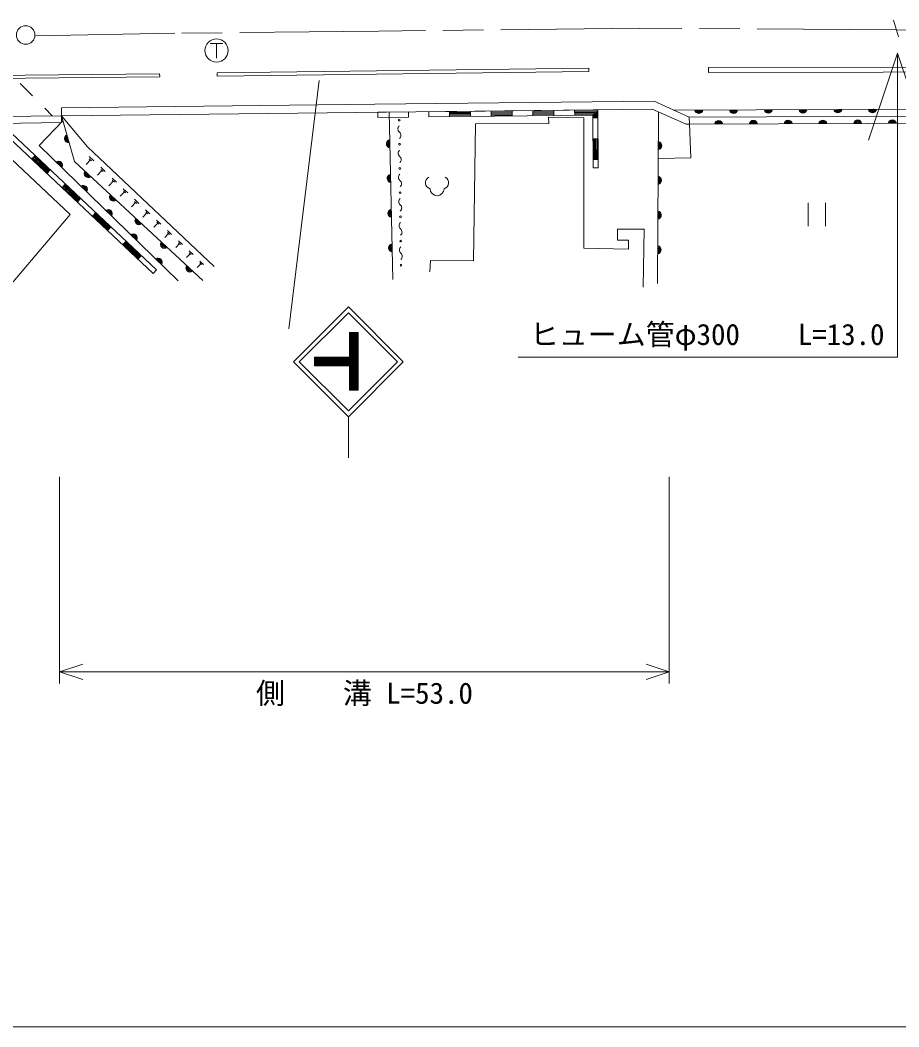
# Model space of a CAD drawing. Units: millimetres, scale not verified. Extents: x 40000 to 680000, y 20000 to 380000.
# Drawn here: x 277715 to 353596, y 205000 to 291906 of the extents above; entities that cross this region are included whole.
import ezdxf
from ezdxf.enums import TextEntityAlignment as Align

# ---------------------------------------------------------------- set-up
doc = ezdxf.new("R2010")
doc.units = ezdxf.units.MM
doc.header["$LTSCALE"] = 1000
doc.linetypes.add('CHAIN', pattern=[18.5, 12, -1.5, 3.5, -1.5])
for name, color, linetype, lineweight in [('M-BGD', 7, 'Continuous', 13), ('M-BGD-EXST', 7, 'Continuous', 13), ('M-BMK', 2, 'CHAIN', 13), ('M-BMK-SRVR', 3, 'Continuous', 13), ('M-STR-HTXT', 7, 'Continuous', 13), ('M-STR-STR1', 1, 'Continuous', 13), ('M-STR-STRC', 7, 'Continuous', 13), ('M-TTL-BAND', 7, 'Continuous', 13)]:
    doc.layers.add(name, color=color, linetype=linetype, lineweight=lineweight)
doc.styles.add('ＭＳ ゴシック', font='')
doc.styles.get('ＭＳ ゴシック').set_extended_font_data('MS Gothic')

msp = doc.modelspace()

# ---------------------------------------------------------------- linework, layer by layer
at = {"layer": 'M-BGD'}
for p, q in [((353119, 291906), (353561, 290473)), ((334173, 284128), (359471, 284250)), ((308595, 283947), (311239, 283976)), ((308595, 283947), (308600, 283497)), ((308600, 283497), (311244, 283526)), ((309581, 283958), (309889, 269515)), ((311239, 283976), (311244, 283526)), ((312997, 283995), (327606, 284155)), ((312997, 283995), (313002, 283545)), ((313002, 283545), (327159, 283700)), ((314797, 284015), (314802, 283565)), ((314798, 283925), (316598, 283945)), ((314799, 283835), (316599, 283855)), ((314800, 283745), (316600, 283765)), ((314801, 283655), (316601, 283675)), ((316602, 283585), (316597, 284035)), ((318397, 284055), (318401, 283605)), ((318397, 283965), (320197, 283984)), ((318398, 283875), (320198, 283894)), ((318399, 283785), (320199, 283804)), ((318400, 283695), (320200, 283714)), ((320201, 283624), (320196, 284074)), ((321996, 284094), (322001, 283644)), ((321997, 284004), (323797, 284024)), ((321998, 283914), (323798, 283934)), ((321999, 283824), (323799, 283844)), ((322000, 283734), (323800, 283754)), ((323801, 283664), (323796, 284114)), ((325596, 284133), (325601, 283683)), ((325597, 284043), (327516, 284064)), ((327427, 283973), (325598, 283953)), ((325599, 283863), (327337, 283882)), ((327248, 283791), (325600, 283773)), ((327159, 283700), (327189, 279157)), ((327610, 283461), (327160, 283458)), ((327248, 283791), (327250, 283459)), ((327340, 283460), (327337, 283882)), ((327427, 283973), (327430, 283460)), ((327520, 283461), (327516, 284064)), ((327606, 284155), (327639, 279160)), ((332746, 269184), (332843, 283967)), ((358156, 283629), (335491, 283524)), ((335491, 283524), (335514, 282930)), ((289192, 270037), (275805, 282623)), ((289500, 270365), (275983, 283074)), ((335514, 282930), (335631, 280017)), ((327622, 281661), (327172, 281658)), ((327262, 281659), (327275, 279859)), ((327352, 281660), (327365, 279860)), ((327442, 281660), (327455, 279860)), ((327532, 281661), (327545, 279861)), ((279009, 280229), (278701, 279901)), ((280074, 278734), (278762, 279967)), ((280135, 278799), (278824, 280032)), ((280197, 278865), (278886, 280098)), ((280259, 278930), (278947, 280163)), ((283787, 279850), (283404, 279445)), ((283680, 280142), (284085, 279760)), ((283686, 279945), (283888, 279754)), ((327185, 279858), (327635, 279861)), ((335631, 280017), (332817, 279951)), ((280012, 278668), (280320, 278996)), ((284670, 279207), (285067, 278832)), ((284675, 279014), (284874, 278826)), ((327639, 279160), (327189, 279157)), ((284775, 278920), (284400, 278523)), ((285652, 278278), (286041, 277911)), ((281632, 277763), (281324, 277435)), ((282697, 276268), (281385, 277501)), ((282758, 276333), (281447, 277566)), ((282820, 276399), (281508, 277632)), ((282882, 276465), (281570, 277697)), ((285754, 277997), (285387, 277608)), ((285657, 278089), (285852, 277905)), ((286626, 277357), (287007, 276997)), ((282635, 276202), (282943, 276530)), ((286727, 277082), (286366, 276701)), ((286631, 277172), (286822, 276992)), ((287593, 276444), (287966, 276091)), ((287691, 276174), (287338, 275800)), ((287598, 276262), (287784, 276086)), ((288551, 275538), (288917, 275192)), ((345753, 276134), (345753, 274134)), ((347253, 276134), (347253, 274134)), ((284255, 275297), (283946, 274969)), ((285319, 273802), (284008, 275035)), ((285381, 273867), (284070, 275100)), ((285443, 273933), (284131, 275166)), ((285504, 273999), (284193, 275232)), ((288648, 275273), (288302, 274907)), ((288556, 275360), (288739, 275187)), ((289502, 274639), (289861, 274300)), ((285258, 273736), (285566, 274064)), ((289597, 274380), (289258, 274021)), ((289507, 274464), (289687, 274295)), ((290539, 273493), (290207, 273142)), ((290446, 273747), (290797, 273415)), ((290451, 273576), (290626, 273410)), ((286878, 272831), (286569, 272503)), ((287942, 271336), (286631, 272569)), ((288004, 271402), (286693, 272635)), ((288066, 271467), (286754, 272700)), ((288127, 271533), (286816, 272766)), ((291473, 272614), (291148, 272270)), ((291382, 272862), (291726, 272537)), ((291387, 272695), (291559, 272532)), ((287881, 271270), (288189, 271598)), ((292399, 271741), (292082, 271405)), ((292311, 271984), (292647, 271666)), ((292315, 271821), (292484, 271662)), ((289192, 270037), (289500, 270365)), ((293319, 270876), (293008, 270547)), ((293232, 271113), (293561, 270802)), ((293237, 270953), (293401, 270798))]:
    msp.add_line(p, q, dxfattribs=at)
for points in [[(294728, 287371), (326822, 287770), (326826, 287482), (294732, 287083)], [(337160, 287805), (367332, 287845), (367332, 287434), (337161, 287394)], [(263643, 287023), (289762, 287282), (289765, 287000), (263646, 286742)], [(282029, 275139), (275457, 281321), (271021, 276484), (274982, 272650), (274320, 271910), (277107, 269320)]]:
    msp.add_lwpolyline(points, close=True, dxfattribs=at)
for points in [[(281286, 284338), (281283, 283648), (332292, 284207), (335235, 282927), (335514, 282930)], [(335491, 283524), (332470, 284909), (308336, 284656), (281286, 284338)], [(360848, 284286), (358549, 283024), (335514, 282930)], [(294469, 270632), (283530, 280972), (281283, 283648)], [(281283, 283648), (282403, 279692), (293491, 269417)], [(313101, 270164), (313155, 271159), (316865, 271127), (317044, 282947), (323381, 282969), (323353, 283532), (326395, 283467), (326393, 272207), (330254, 272146), (330254, 272925), (329286, 272910), (329298, 273874), (331604, 273860), (331524, 268864)], [(291365, 269394), (279359, 281071), (281405, 283217)]]:
    msp.add_lwpolyline(points, dxfattribs=at)
for centre in [(310453, 283279), (310478, 281191), (310503, 279102), (310527, 277014), (310552, 274925), (310577, 272836), (310601, 270748)]:
    msp.add_circle(centre, 75, dxfattribs=at)
for centre, radius, start, end in [((345322, 284236), 354, 189.0741, 351.47928), ((345322, 284236), 283, 191.29814, 349.25524), ((345322, 284236), 212, 195.04447, 345.50891), ((348322, 284251), 354, 189.0741, 351.47928), ((348322, 284251), 283, 191.29814, 349.25524), ((348322, 284251), 212, 195.04447, 345.50891), ((348322, 284251), 142, 202.7562, 337.79718), ((348322, 284251), 100, 213.07386, 327.47952), ((351322, 284265), 354, 189.0741, 351.47928), ((351322, 284265), 283, 191.29814, 349.25524), ((351322, 284265), 212, 195.04447, 345.50891), ((351322, 284265), 142, 202.7562, 337.79718), ((351322, 284265), 100, 213.07386, 327.47952), ((336322, 284193), 354, 189.0741, 351.47928), ((336322, 284193), 283, 191.29814, 349.25524), ((336322, 284193), 212, 195.04447, 345.50891), ((336322, 284193), 142, 202.7562, 337.79718), ((336322, 284193), 100, 213.07386, 327.47952), ((339322, 284207), 354, 189.0741, 351.47928), ((339322, 284207), 283, 191.29814, 349.25524), ((339322, 284207), 212, 195.04447, 345.50891), ((339322, 284207), 142, 202.7562, 337.79718), ((339322, 284207), 100, 213.07386, 327.47952), ((342322, 284222), 354, 189.0741, 351.47928), ((342322, 284222), 283, 191.29814, 349.25524), ((342322, 284222), 212, 195.04447, 345.50891), ((342322, 284222), 142, 202.7562, 337.79718), ((342322, 284222), 100, 213.07386, 327.47952), ((345322, 284236), 142, 202.7562, 337.79718), ((345322, 284236), 100, 213.07386, 327.47952), ((310696, 282510), 359, 131.34111, 230.00976), ((338032, 282886), 354, 9.02991, 171.43509), ((338032, 282886), 283, 11.25395, 169.21105), ((338032, 282886), 212, 15.00027, 165.46472), ((338032, 282886), 142, 22.712, 157.75299), ((338032, 282886), 100, 33.02967, 147.43533), ((341032, 282899), 354, 9.02991, 171.43509), ((341032, 282899), 283, 11.25395, 169.21105), ((341032, 282899), 212, 15.00027, 165.46472), ((341032, 282899), 142, 22.712, 157.75299), ((341032, 282899), 100, 33.02967, 147.43533), ((344032, 282911), 354, 9.02991, 171.43509), ((344032, 282911), 283, 11.25395, 169.21105), ((344032, 282911), 212, 15.00027, 165.46472), ((344032, 282911), 142, 22.712, 157.75299), ((344032, 282911), 100, 33.02967, 147.43533), ((347032, 282923), 354, 9.02991, 171.43509), ((347032, 282923), 283, 11.25395, 169.21105), ((347032, 282923), 212, 15.00027, 165.46472), ((347032, 282923), 142, 22.712, 157.75299), ((347032, 282923), 100, 33.02967, 147.43533), ((350032, 282935), 354, 9.02991, 171.43509), ((350032, 282935), 283, 11.25395, 169.21105), ((350032, 282935), 212, 15.00027, 165.46472), ((350032, 282935), 142, 22.712, 157.75299), ((350032, 282935), 100, 33.02967, 147.43533), ((353032, 282947), 354, 9.02991, 171.43509), ((353032, 282947), 283, 11.25395, 169.21105), ((353032, 282947), 212, 15.00027, 165.46472), ((353032, 282947), 142, 22.712, 157.75299), ((353032, 282947), 100, 33.02967, 147.43533), ((281895, 281685), 354, 114.60158, 277.00676), ((281895, 281685), 283, 116.82562, 274.78272), ((281895, 281685), 212, 120.57195, 271.03639), ((281895, 281685), 142, 128.28368, 263.32466), ((281895, 281685), 100, 138.60134, 253.007), ((309693, 281237), 354, 100.016, 262.42118), ((310235, 281960), 359, 311.34111, 50.00976), ((309693, 281237), 283, 102.24004, 260.19714), ((309693, 281237), 212, 105.98637, 256.45082), ((309693, 281237), 142, 113.6981, 248.73909), ((309693, 281237), 100, 124.01576, 238.42142), ((332770, 281076), 354, 278.41882, 80.824), ((332770, 281076), 283, 280.64286, 78.59996), ((332770, 281076), 212, 284.38918, 74.85363), ((332770, 281076), 142, 292.10091, 67.1419), ((332770, 281076), 100, 302.41858, 56.82424), ((310721, 280421), 359, 131.34111, 230.00976), ((310260, 279872), 359, 311.34111, 50.00976), ((281023, 279377), 354, 324.59378, 126.99896), ((281023, 279377), 283, 326.81782, 124.77492), ((281023, 279377), 212, 330.56414, 121.02859), ((281023, 279377), 142, 338.27587, 113.31686), ((281023, 279377), 100, 348.59354, 102.9992), ((283583, 278672), 354, 145.9793, 308.38447), ((283583, 278672), 283, 148.20334, 306.16044), ((283583, 278672), 212, 151.94966, 302.41411), ((283583, 278672), 142, 159.66139, 294.70238), ((283583, 278672), 100, 169.97905, 284.38472), ((309757, 278238), 354, 100.016, 262.42118), ((309757, 278238), 283, 102.24004, 260.19714), ((309757, 278238), 212, 105.98637, 256.45082), ((309757, 278238), 142, 113.6981, 248.73909), ((309757, 278238), 100, 124.01576, 238.42142), ((310746, 278333), 359, 131.34111, 230.00976), ((313254, 277869), 536, 116.08703, 255.33416), ((314182, 277869), 536, 284.66584, 63.91297), ((332750, 278076), 354, 278.41882, 80.824), ((332750, 278076), 283, 280.64286, 78.59996), ((332750, 278076), 212, 284.38918, 74.85363), ((332750, 278076), 142, 292.10091, 67.1419), ((332750, 278076), 100, 302.41858, 56.82424), ((283174, 277285), 354, 324.59378, 126.99896), ((283174, 277285), 283, 326.81782, 124.77492), ((283174, 277285), 212, 330.56414, 121.02859), ((283174, 277285), 142, 338.27587, 113.31686), ((283174, 277285), 100, 348.59354, 102.9992), ((310284, 277783), 359, 311.34111, 50.00976), ((313718, 277351), 600, 180, 360), ((285783, 276633), 354, 145.9793, 308.38447), ((285783, 276633), 283, 148.20334, 306.16044), ((285783, 276633), 212, 151.94966, 302.41411), ((285783, 276633), 142, 159.66139, 294.70238), ((285783, 276633), 100, 169.97905, 284.38472), ((310770, 276244), 359, 131.34111, 230.00976), ((285324, 275194), 354, 324.59378, 126.99896), ((309821, 275238), 354, 100.016, 262.42118), ((309821, 275238), 283, 102.24004, 260.19714), ((310309, 275694), 359, 311.34111, 50.00976), ((285324, 275194), 283, 326.81782, 124.77492), ((285324, 275194), 212, 330.56414, 121.02859), ((285324, 275194), 142, 338.27587, 113.31686), ((285324, 275194), 100, 348.59354, 102.9992), ((287984, 274594), 354, 145.9793, 308.38447), ((287984, 274594), 283, 148.20334, 306.16044), ((287984, 274594), 212, 151.94966, 302.41411), ((287984, 274594), 142, 159.66139, 294.70238), ((309821, 275238), 212, 105.98637, 256.45082), ((309821, 275238), 142, 113.6981, 248.73909), ((309821, 275238), 100, 124.01576, 238.42142), ((332730, 275076), 354, 278.41882, 80.824), ((332730, 275076), 283, 280.64286, 78.59996), ((332730, 275076), 212, 284.38918, 74.85363), ((332730, 275076), 142, 292.10091, 67.1419), ((332730, 275076), 100, 302.41858, 56.82424), ((287984, 274594), 100, 169.97905, 284.38472), ((310795, 274156), 359, 131.34111, 230.00976), ((310334, 273606), 359, 311.34111, 50.00976), ((287475, 273102), 354, 324.59378, 126.99896), ((287475, 273102), 283, 326.81782, 124.77492), ((287475, 273102), 212, 330.56414, 121.02859), ((287475, 273102), 142, 338.27587, 113.31686), ((287475, 273102), 100, 348.59354, 102.9992), ((290184, 272555), 354, 145.9793, 308.38447), ((290184, 272555), 283, 148.20334, 306.16044), ((290184, 272555), 212, 151.94966, 302.41411), ((290184, 272555), 142, 159.66139, 294.70238), ((290184, 272555), 100, 169.97905, 284.38472), ((309885, 272239), 354, 100.016, 262.42118), ((309885, 272239), 283, 102.24004, 260.19714), ((309885, 272239), 212, 105.98637, 256.45082), ((309885, 272239), 142, 113.6981, 248.73909), ((309885, 272239), 100, 124.01576, 238.42142), ((310820, 272067), 359, 131.34111, 230.00976), ((332711, 272076), 354, 278.41882, 80.824), ((332711, 272076), 283, 280.64286, 78.59996), ((332711, 272076), 212, 284.38918, 74.85363), ((332711, 272076), 142, 292.10091, 67.1419), ((332711, 272076), 100, 302.41858, 56.82424), ((289626, 271010), 354, 324.59378, 126.99896), ((289626, 271010), 283, 326.81782, 124.77492), ((289626, 271010), 212, 330.56414, 121.02859), ((289626, 271010), 142, 338.27587, 113.31686), ((310358, 271517), 359, 311.34111, 50.00976), ((289626, 271010), 100, 348.59354, 102.9992), ((292385, 270516), 354, 145.9793, 308.38447), ((292385, 270516), 283, 148.20334, 306.16044), ((292385, 270516), 212, 151.94966, 302.41411), ((292385, 270516), 142, 159.66139, 294.70238), ((292385, 270516), 100, 169.97905, 284.38472)]:
    msp.add_arc(centre, radius, start, end, dxfattribs=at)
at = {"layer": 'M-BGD-EXST'}
for p, q in [((294124, 289883), (295224, 289883)), ((294674, 289883), (294674, 288633))]:
    msp.add_line(p, q, dxfattribs=at)
msp.add_circle((294674, 289283), 1000, dxfattribs=at)
at = {"layer": 'M-BMK'}
msp.add_lwpolyline([(377465, 290833), (353366, 291060), (331218, 291225), (308672, 290950), (291076, 290775), (278989, 290544)], dxfattribs=at)
at = {"layer": 'M-BMK-SRVR'}
msp.add_circle((278193, 290624), 800, dxfattribs=at)
at = {"layer": 'M-STR-HTXT'}
for p, q in [((353484, 289044), (350984, 281544)), ((353484, 289044), (353484, 262809)), ((353484, 289044), (355984, 281544)), ((353484, 262809), (320734, 262809)), ((281128, 252484), (281128, 234641)), ((333768, 252484), (333768, 234641)), ((281128, 235641), (283128, 236307)), ((281128, 235641), (333768, 235641)), ((281128, 235641), (283128, 234974)), ((333768, 235641), (331768, 236307)), ((333768, 235641), (331768, 234974))]:
    msp.add_line(p, q, dxfattribs=at)
at = {"layer": 'M-STR-STR1'}
for p, q in [((278784, 285370), (277732, 286439)), ((280489, 283638), (279836, 284301))]:
    msp.add_line(p, q, dxfattribs=at)
msp.add_lwpolyline([(275956, 283577), (281283, 283648), (281291, 283063), (275964, 282992)], close=True, dxfattribs=at)
at = {"layer": 'M-STR-STRC'}
for p, q in [((303528, 286702), (300930, 265271)), ((301326, 262411), (306064, 267148)), ((306064, 267148), (310802, 262411)), ((301821, 262411), (306064, 266653)), ((306064, 266653), (310307, 262411)), ((306896, 264949), (306146, 264949)), ((306146, 262824), (306146, 264949)), ((306146, 264304), (306791, 264949)), ((306146, 264445), (306649, 264949)), ((306146, 264587), (306508, 264949)), ((306146, 264728), (306367, 264949)), ((306146, 264870), (306225, 264949)), ((306146, 264163), (306896, 264913)), ((306896, 264083), (306146, 264833)), ((306146, 264021), (306896, 264771)), ((306896, 263942), (306146, 264692)), ((306146, 263880), (306896, 264630)), ((306896, 263800), (306146, 264550)), ((306146, 263738), (306896, 264488)), ((306896, 263659), (306146, 264409)), ((306146, 263597), (306896, 264347)), ((306896, 263518), (306146, 264268)), ((306146, 263455), (306896, 264205)), ((306896, 264225), (306172, 264949)), ((306896, 264366), (306313, 264949)), ((306896, 264508), (306455, 264949)), ((306896, 264649), (306596, 264949)), ((306896, 264790), (306738, 264949)), ((306896, 264932), (306879, 264949)), ((306896, 259949), (306896, 264949)), ((306896, 264949), (306896, 262916)), ((305471, 262074), (306896, 263498)), ((305613, 262074), (306896, 263357)), ((306896, 263376), (306146, 264126)), ((306146, 263314), (306896, 264064)), ((306896, 263235), (306146, 263985)), ((306146, 263173), (306896, 263923)), ((306896, 263093), (306146, 263843)), ((306146, 263031), (306896, 263781)), ((306896, 262952), (306146, 263702)), ((306146, 262890), (306896, 263640)), ((306896, 262810), (306146, 263560)), ((306896, 262669), (306146, 263419)), ((303146, 262074), (303146, 262824)), ((306146, 262824), (303146, 262824)), ((303146, 262153), (303817, 262824)), ((303146, 262294), (303676, 262824)), ((303146, 262435), (303534, 262824)), ((303146, 262577), (303393, 262824)), ((303146, 262718), (303252, 262824)), ((303814, 262074), (303146, 262742)), ((303669, 262074), (303146, 262597)), ((303955, 262074), (303205, 262824)), ((303209, 262074), (303959, 262824)), ((304097, 262074), (303347, 262824)), ((303350, 262074), (304100, 262824)), ((304238, 262074), (303488, 262824)), ((303492, 262074), (304242, 262824)), ((304380, 262074), (303630, 262824)), ((303633, 262074), (304383, 262824)), ((304521, 262074), (303771, 262824)), ((303774, 262074), (304524, 262824)), ((304663, 262074), (303913, 262824)), ((303916, 262074), (304666, 262824)), ((304804, 262074), (304054, 262824)), ((304057, 262074), (304807, 262824)), ((304946, 262074), (304196, 262824)), ((304199, 262074), (304949, 262824)), ((305087, 262074), (304337, 262824)), ((304340, 262074), (305090, 262824)), ((305228, 262074), (304478, 262824)), ((304481, 262074), (305231, 262824)), ((305370, 262074), (304620, 262824)), ((304623, 262074), (305373, 262824)), ((305511, 262074), (304761, 262824)), ((304764, 262074), (305514, 262824)), ((305653, 262074), (304903, 262824)), ((304906, 262074), (305656, 262824)), ((305794, 262074), (305044, 262824)), ((305047, 262074), (305797, 262824)), ((305936, 262074), (305186, 262824)), ((305189, 262074), (305939, 262824)), ((306077, 262074), (305327, 262824)), ((305330, 262074), (306080, 262824)), ((306896, 261396), (305468, 262824)), ((306896, 261537), (305610, 262824)), ((306896, 261679), (305751, 262824)), ((305754, 262074), (306896, 263215)), ((306896, 261820), (305893, 262824)), ((305896, 262074), (306896, 263074)), ((306896, 261962), (306034, 262824)), ((306037, 262074), (306896, 262933)), ((306896, 262527), (306146, 263277)), ((306896, 262386), (306146, 263136)), ((306896, 262245), (306146, 262995)), ((306896, 262103), (306146, 262853)), ((306146, 262041), (306896, 262791)), ((306146, 261900), (306896, 262650)), ((306146, 261758), (306896, 262508)), ((301326, 262411), (306064, 257673)), ((301821, 262411), (306064, 258168)), ((303528, 262074), (303146, 262456)), ((303387, 262074), (303146, 262314)), ((303245, 262074), (303146, 262173)), ((306146, 262074), (303146, 262074)), ((306064, 258168), (310307, 262411)), ((306064, 257673), (310802, 262411)), ((306146, 261617), (306896, 262367)), ((306146, 261476), (306896, 262226)), ((306146, 261334), (306896, 262084)), ((306146, 259949), (306146, 262074)), ((306896, 261255), (306146, 262005)), ((306146, 261193), (306896, 261943)), ((306896, 261113), (306146, 261863)), ((306146, 261051), (306896, 261801)), ((306896, 260972), (306146, 261722)), ((306146, 260910), (306896, 261660)), ((306896, 260830), (306146, 261580)), ((306146, 260768), (306896, 261518)), ((306896, 260689), (306146, 261439)), ((306146, 260627), (306896, 261377)), ((306896, 260547), (306146, 261297)), ((306146, 260486), (306896, 261236)), ((306896, 260406), (306146, 261156)), ((306146, 260344), (306896, 261094)), ((306896, 260265), (306146, 261015)), ((306146, 260203), (306896, 260953)), ((306896, 260123), (306146, 260873)), ((306146, 260061), (306896, 260811)), ((306894, 259984), (306146, 260732)), ((306788, 259949), (306146, 260590)), ((306646, 259949), (306146, 260449)), ((306505, 259949), (306146, 260307)), ((306363, 259949), (306146, 260166)), ((306222, 259949), (306146, 260025)), ((306896, 259949), (306146, 259949)), ((306175, 259949), (306896, 260670)), ((306316, 259949), (306896, 260528)), ((306458, 259949), (306896, 260387)), ((306599, 259949), (306896, 260246)), ((306741, 259949), (306896, 260104)), ((306064, 257673), (306064, 254117))]:
    msp.add_line(p, q, dxfattribs=at)
at = {"layer": 'M-TTL-BAND'}
msp.add_line((40000, 205000), (579000, 205000), dxfattribs=at)

# ---------------------------------------------------------------- texts
at = {"layer": 'M-STR-HTXT', "style": 'ＭＳ ゴシック'}
msp.add_text('ヒューム管φ300\u3000\u3000L=13.0', height=1833, dxfattribs=at).set_placement((321734, 263309), align=Align.BOTTOM_LEFT)
msp.add_text('側\u3000\u3000溝 L=53.0', height=1833, dxfattribs=at).set_placement((307448, 232341), align=Align.BOTTOM_CENTER)

doc.saveas('drawing.dxf')
